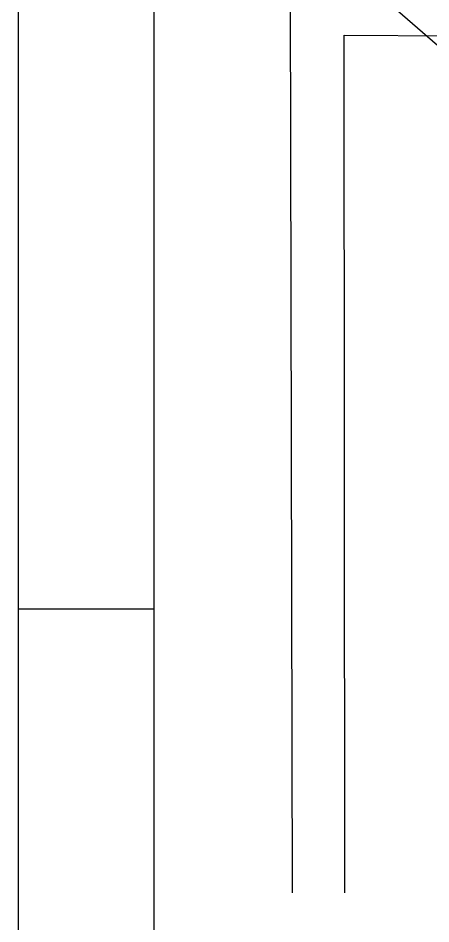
# Model space of a CAD drawing. Header units: metres. Extents: x 341 to 459, y 1341 to 1425.
# Drawn here: x 340.5 to 348.09, y 1364.94 to 1381.62 of the extents above; entities that cross this region are included whole.
import ezdxf
from ezdxf.enums import TextEntityAlignment as Align

# ---------------------------------------------------------------- set-up
doc = ezdxf.new("R2010")
doc.units = ezdxf.units.M
doc.linetypes.add('CONTINUO', pattern=[0])
for name, color, linetype in [('BASE DE CONCRETO', 251, 'Continuous'), ('CANALETA', 146, 'CONTINUO'), ('FRL2', 2, 'Continuous'), ('FRL6', 6, 'Continuous'), ('FRL7', 7, 'Continuous'), ('FRR120', 5, 'Continuous'), ('FRR175', 1, 'Continuous'), ('FRR80', 3, 'Continuous')]:
    doc.layers.add(name, color=color, linetype=linetype)
doc.styles.add('R120', font='simplex.shx', dxfattribs={"height": 3})
doc.styles.add('R140', font='simplex.shx', dxfattribs={"height": 3.5})
doc.styles.add('R80', font='simplex.shx', dxfattribs={"height": 2})

# ---------------------------------------------------------------- blocks, each defined once
blk = doc.blocks.new('A0')
at = {"layer": 'FRL2'}
blk.add_line((0, 297), (25, 297), dxfattribs=at)
at = {"layer": 'FRL6', "linetype": 'Continuous'}
blk.add_line((25, 831), (25, 10), dxfattribs=at)
at = {"layer": 'FRL7', "linetype": 'Continuous'}
blk.add_line((0, 841), (0, 0), dxfattribs=at)
at = {"layer": 'FRR120', "style": 'R120'}
for tag, p in [('FASE_DO_PROJETO', (1007, 46.29)), ('ÁREA_E/OU_SUBÁREA', (1007, 40.79)), ('TÍTULO_DO_DESENHO', (1007, 35.29)), ('SUBTÍTULO_1_DO_DESENHO', (1007, 29.79)), ('SUBTÍTULO_2_DO_DESENHO', (1007, 24.29))]:
    blk.add_attdef(tag, p, '', height=3, dxfattribs=at)
at = {"layer": 'FRR120', "style": 'R140', "width": 0.91}
for tag, p in [('NÚMERO_DA_CONTRATADA', (1035.72, 12.6)), ('NUMERO_VALE', (1100.89, 12.51))]:
    blk.add_attdef(tag, p, '', height=3.5, dxfattribs=at)
for tag, p in [('REVISÃO', (1171.5, 14.59)), ('ESCALA', (1019, 14.35))]:
    blk.add_attdef(tag, text='', height=3.5, dxfattribs=at).set_placement(p, align=Align.MIDDLE)
at = {"layer": 'FRR175', "style": 'R120'}
for tag, p in [('CLASSIFICAÇÃO', (1159.83, 67.73)), ('PROJETO', (1064.31, 53.89)), ('N_PROJ_SE', (1141.5, 53.89)), ('N_CONTRATO', (1144.87, 47.4))]:
    blk.add_attdef(tag, text='', height=3, dxfattribs=at).set_placement(p, align=Align.MIDDLE_CENTER)
at = {"layer": 'FRR80', "style": 'R80'}
for p in [(840.61, 76.08), (840.61, 70.38), (840.61, 64.68), (840.61, 58.98), (840.61, 53.28), (840.61, 47.58), (840.61, 41.88), (840.61, 36.18)]:
    blk.add_attdef('DESCRIÇÃO_DA_REVISÃO', p, '', height=2, dxfattribs=at)
for tag, p in [('8A_REV', (824, 77.07)), ('EMIS.', (834, 77.07)), ('PROJ.', (933.09, 77.07)), ('DES.', (945.15, 77.07)), ('VER.', (957.04, 77.07)), ('APR.', (969.19, 77.07)), ('AUT.', (981.1, 77.07)), ('7A_REV', (824, 71.37)), ('EMIS.', (834, 71.37)), ('PROJ.', (933.09, 71.37)), ('DES.', (945.15, 71.37)), ('VER.', (957.04, 71.37)), ('APR.', (969.19, 71.37)), ('AUT.', (981.1, 71.37)), ('6A_REV', (824, 65.67)), ('EMIS.', (834, 65.67)), ('PROJ.', (933.09, 65.67)), ('DES.', (945.15, 65.67)), ('VER.', (957.04, 65.67)), ('APR.', (969.19, 65.67)), ('AUT.', (981.1, 65.67)), ('5A_REV', (824, 59.97)), ('EMIS.', (834, 59.97)), ('PROJ.', (933.09, 59.97)), ('DES.', (945.15, 59.97)), ('VER.', (957.04, 59.97)), ('APR.', (969.19, 59.97)), ('AUT.', (981.1, 59.97)), ('4A_REV', (824, 54.27)), ('EMIS.', (834, 54.27)), ('PROJ.', (933.09, 54.27)), ('DES.', (945.15, 54.27)), ('VER.', (957.04, 54.27)), ('APR.', (969.19, 54.27)), ('AUT.', (981.1, 54.27)), ('3A_REV', (824, 48.57)), ('EMIS.', (834, 48.57)), ('PROJ.', (933.09, 48.57)), ('DES.', (945.15, 48.57)), ('VER.', (957.04, 48.57)), ('APR.', (969.19, 48.57)), ('AUT.', (981.1, 48.57)), ('2A_REV', (824, 42.87)), ('EMIS.', (834, 42.87)), ('PROJ.', (933.09, 42.87)), ('DES.', (945.15, 42.87)), ('VER.', (957.04, 42.87)), ('APR.', (969.19, 42.87)), ('AUT.', (981.1, 42.87)), ('1a_REV', (824, 37.17)), ('EMIS.', (834, 37.17)), ('PROJ.', (933.09, 37.17)), ('DES.', (945.15, 37.17)), ('VER.', (957.04, 37.17)), ('APR.', (969.19, 37.17)), ('AUT.', (981.1, 37.17))]:
    blk.add_attdef(tag, text='', height=2, dxfattribs=at).set_placement(p, align=Align.MIDDLE)
at = {"layer": 'FRR80', "style": 'R80', "width": 0.85}
for p in [(995.53, 76.9), (995.53, 71.2), (995.53, 65.5), (995.53, 59.8), (995.53, 54.1), (995.53, 48.4), (995.53, 42.7), (995.53, 37)]:
    blk.add_attdef('DATA', text='', height=2, dxfattribs=at).set_placement(p, align=Align.MIDDLE)

msp = doc.modelspace()

# ---------------------------------------------------------------- linework, layer by layer
at = {"layer": 'BASE DE CONCRETO', "color": 252, "true_color": 0x939598}
msp.add_line((346.353, 1382.738), (348.309, 1381.041), dxfattribs=at)
at = {"layer": 'CANALETA', "color": 252, "linetype": 'Continuous', "true_color": 0x939598}
for p, q in [((345.508, 1382.309, -0.224), (345.542, 1365.51, -0.224)), ((346.501, 1381.302, -0.362), (362.908, 1381.225, -0.362)), ((346.51, 1365.51, -0.362), (346.501, 1381.302, -0.362))]:
    msp.add_line(p, q, dxfattribs=at)

# ---------------------------------------------------------------- block references
at = {"xscale": 0.09999999999999994, "yscale": 0.09999999999999994, "zscale": 0.09999999999999994}
msp.add_blockref('A0', (340.5, 1341.039), dxfattribs=at)

doc.saveas('drawing.dxf')
